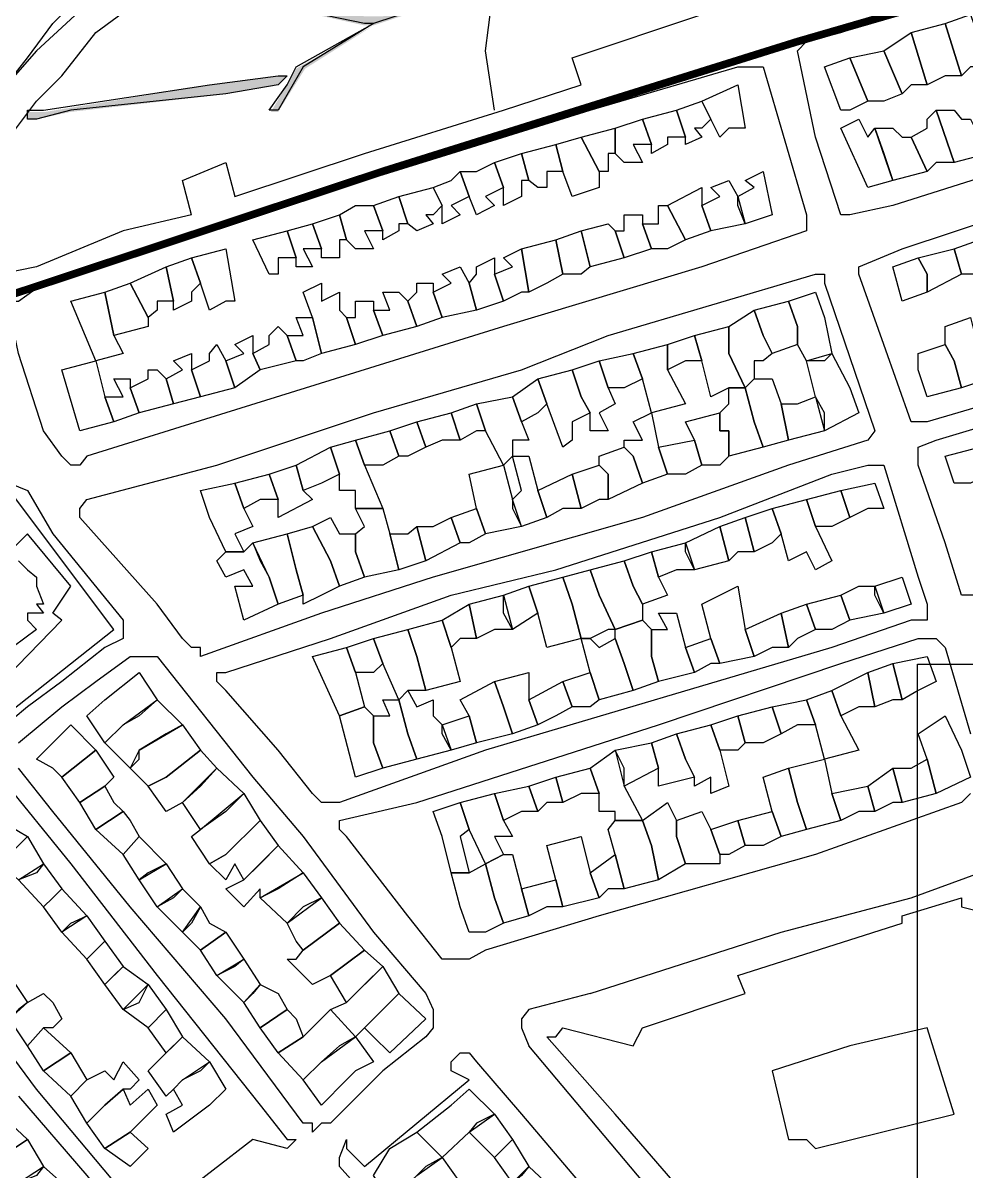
# Model space of a CAD drawing. Header units: millimetres. Extents: x -3588 to 75209, y -3737 to 38254.
# Drawn here: x 4122.1 to 4269.7, y 21138.4 to 21318.2 of the extents above; entities that cross this region are included whole.
import ezdxf

# ---------------------------------------------------------------- set-up
doc = ezdxf.new("R2010")
doc.units = ezdxf.units.MM
doc.layers.add('H', color=250, linetype='Continuous')
doc.layers.add('P', color=253, linetype='Continuous')

msp = doc.modelspace()

# ---------------------------------------------------------------- hatches: boundary and pattern name
at = {"layer": 'H', "linetype": 'Continuous'}
for points in [[(4145.959, 21324.559), (4149.912, 21324.559), (4175.598, 21319.198), (4178.43, 21319.198), (4195.923, 21324.559), (4215.127, 21330.208), (4216.535, 21330.208), (4221.897, 21330.208), (4224.441, 21330.208), (4237.98, 21331.329), (4255.776, 21334.145), (4262.546, 21335.569), (4266.499, 21335.569), (4265.091, 21334.145), (4246.174, 21331.329), (4234.027, 21330.208), (4223.305, 21328.784), (4216.535, 21330.208), (4215.127, 21330.208), (4197.331, 21324.559), (4177.006, 21317.773), (4166.284, 21311.004), (4162.059, 21304.234), (4160.922, 21304.234), (4163.467, 21308.459), (4164.875, 21311.004), (4177.006, 21317.773), (4175.598, 21317.773), (4149.912, 21323.423), (4145.959, 21323.423), (4145.959, 21324.559), (4145.959, 21324.559)], [(4122.818, 21303.098), (4122.818, 21304.234), (4125.634, 21304.234), (4151.32, 21308.459), (4162.059, 21309.884), (4163.467, 21309.884), (4162.059, 21308.459), (4154.153, 21307.051), (4129.587, 21304.234), (4124.226, 21303.098), (4122.818, 21303.098), (4122.818, 21303.098)]]:
    msp.add_hatch(color=256, dxfattribs=at).paths.add_polyline_path(points)

# ---------------------------------------------------------------- linework, layer by layer
msp.add_lwpolyline([(4262.139, 21217.775), (5851.349, 21217.775), (5851.349, 20402.779), (4262.139, 20402.779)], close=True)
at = {"layer": 'P'}
for points in [[(4202.708, 21489.973), (4202.708, 21487.429), (4200.164, 21476.418), (4193.106, 21448.204), (4186.32, 21419.685), (4180.959, 21396.544), (4177.006, 21380.444), (4175.598, 21370.858), (4174.189, 21366.905), (4170.237, 21360.119), (4163.467, 21350.533), (4151.32, 21336.978), (4138.901, 21327.376), (4124.226, 21313.82), (4116.032, 21304.506), (4114.624, 21297.737), (4114.624, 21281.365), (4116.032, 21269.234), (4118.577, 21258.496), (4118.577, 21255.679)], [(4148.504, 21288.134), (4147.095, 21293.496), (4153.865, 21296.328), (4155.273, 21290.967), (4175.598, 21297.737), (4197.331, 21304.506), (4209.478, 21308.459), (4208.069, 21312.7), (4228.394, 21319.47), (4235.164, 21322.014), (4239.405, 21323.423), (4261.138, 21330.208), (4263.682, 21326.255), (4263.682, 21324.831), (4273.268, 21328.784), (4288.232, 21333.025), (4297.546, 21335.569), (4316.463, 21342.339), (4326.065, 21345.156)], [(4251.535, 21288.134), (4250.127, 21288.134), (4246.174, 21300.281), (4243.358, 21313.82), (4244.766, 21315.245), (4250.127, 21316.653), (4270.452, 21323.423), (4297.546, 21331.617), (4319.279, 21338.386), (4328.881, 21340.931), (4330.018, 21340.931), (4331.426, 21339.794), (4341.028, 21316.653), (4341.028, 21315.245), (4339.604, 21315.245), (4339.604, 21313.82), (4319.279, 21308.459), (4284.007, 21297.737), (4258.305, 21289.559), (4251.535, 21288.134)], [(4082.168, 21296.328), (4086.121, 21297.737), (4090.346, 21299.145), (4094.299, 21299.145), (4099.66, 21299.145), (4103.901, 21300.281), (4109.262, 21300.281), (4111.807, 21301.69), (4114.624, 21304.506), (4116.032, 21305.931), (4117.456, 21305.931), (4122.818, 21312.7), (4126.77, 21318.061), (4132.132, 21323.423), (4138.901, 21327.376), (4140.31, 21328.784)], [(4148.504, 21288.134), (4137.781, 21285.606), (4124.226, 21279.957), (4118.577, 21278.82), (4118.577, 21282.773), (4118.577, 21286.726), (4118.577, 21292.375), (4119.985, 21297.737), (4119.985, 21300.281), (4124.226, 21305.931), (4128.179, 21309.884), (4133.54, 21316.653), (4144.551, 21324.831)], [(4197.331, 21324.831), (4177.006, 21318.061), (4165.996, 21311.292), (4162.059, 21304.506), (4160.634, 21304.506), (4163.467, 21308.459), (4164.875, 21311.292), (4177.006, 21318.061), (4175.598, 21318.061), (4149.912, 21323.423)], [(4195.923, 21304.506), (4194.514, 21313.82), (4195.923, 21324.831)], [(4270.452, 21311.292), (4269.043, 21309.884), (4266.499, 21318.061), (4270.452, 21319.47), (4273.268, 21311.292), (4270.452, 21311.292)], [(4266.499, 21309.884), (4263.682, 21308.459), (4261.138, 21316.653), (4266.499, 21318.061), (4269.043, 21309.884), (4266.499, 21309.884)], [(4261.138, 21308.459), (4259.729, 21307.051), (4256.897, 21313.82), (4261.138, 21316.653), (4263.682, 21308.459), (4261.138, 21308.459)], [(4251.535, 21304.506), (4250.127, 21304.506), (4247.583, 21311.292), (4251.535, 21312.7), (4254.352, 21305.931), (4251.535, 21304.506)], [(4256.897, 21305.931), (4254.352, 21305.931), (4251.535, 21312.7), (4256.897, 21313.82), (4259.729, 21307.051), (4256.897, 21305.931)], [(4129.587, 21248.909), (4128.179, 21250.318), (4125.346, 21254.271), (4121.409, 21266.401), (4119.985, 21273.171), (4119.985, 21274.595), (4121.409, 21274.595), (4125.346, 21277.412), (4143.142, 21282.773), (4167.42, 21290.967), (4189.153, 21297.737), (4210.886, 21304.506), (4234.027, 21311.292), (4235.164, 21311.292), (4236.572, 21311.292), (4237.98, 21311.292), (4244.766, 21288.134), (4244.766, 21285.606), (4228.394, 21279.957), (4197.331, 21270.642), (4153.865, 21257.087), (4132.132, 21250.318), (4130.995, 21248.909), (4129.587, 21248.909)], [(4122.818, 21303.098), (4122.818, 21304.506), (4125.346, 21304.506), (4151.32, 21308.459), (4162.059, 21309.884), (4163.467, 21309.884), (4162.059, 21308.459), (4153.865, 21307.051), (4129.587, 21304.506), (4124.226, 21303.098), (4122.818, 21303.098), (4122.818, 21303.098)], [(4232.619, 21301.69), (4231.211, 21300.281), (4229.802, 21303.098), (4228.394, 21305.931), (4234.027, 21308.459), (4235.164, 21301.69), (4232.619, 21301.69)], [(4228.394, 21301.69), (4227.258, 21301.69), (4228.394, 21300.281), (4225.849, 21299.145), (4225.849, 21300.281), (4224.441, 21304.506), (4228.394, 21305.931), (4229.802, 21303.098), (4228.394, 21301.69)], [(4224.441, 21300.281), (4223.033, 21300.281), (4223.033, 21299.145), (4220.488, 21297.737), (4220.488, 21299.145), (4219.08, 21303.098), (4224.441, 21304.506), (4225.849, 21300.281), (4224.441, 21300.281)], [(4265.091, 21296.328), (4263.682, 21294.92), (4261.138, 21300.281), (4263.682, 21301.69), (4263.682, 21303.098), (4265.091, 21304.506), (4267.907, 21296.328), (4265.091, 21296.328)], [(4271.86, 21300.281), (4273.268, 21297.737), (4267.907, 21296.328), (4265.091, 21304.506), (4267.907, 21304.506), (4269.043, 21303.098), (4270.452, 21303.098), (4271.86, 21300.281)], [(4214.839, 21297.737), (4213.703, 21297.737), (4213.703, 21294.92), (4212.294, 21294.92), (4209.478, 21300.281), (4214.839, 21301.69), (4214.839, 21297.737)], [(4219.08, 21299.145), (4217.656, 21299.145), (4219.08, 21296.328), (4216.247, 21296.328), (4214.839, 21297.737), (4214.839, 21301.69), (4219.08, 21303.098), (4220.488, 21299.145), (4219.08, 21299.145)], [(4256.897, 21297.737), (4258.305, 21293.496), (4254.352, 21292.375), (4250.127, 21301.69), (4252.944, 21303.098), (4254.352, 21300.281), (4255.488, 21301.69), (4256.897, 21297.737)], [(4256.897, 21301.69), (4258.305, 21301.69), (4259.729, 21300.281), (4261.138, 21300.281), (4263.682, 21294.92), (4258.305, 21293.496), (4255.488, 21301.69), (4256.897, 21301.69)], [(4212.294, 21294.92), (4212.294, 21292.375), (4208.069, 21290.967), (4206.645, 21294.92), (4205.525, 21299.145), (4209.478, 21300.281), (4212.294, 21294.92)], [(4205.525, 21294.92), (4204.116, 21294.92), (4204.116, 21292.375), (4202.708, 21292.375), (4201.284, 21293.496), (4200.164, 21297.737), (4205.525, 21299.145), (4206.645, 21294.92), (4205.525, 21294.92)], [(4193.106, 21294.92), (4195.923, 21296.328), (4197.331, 21292.375), (4194.514, 21290.967), (4195.923, 21289.559), (4193.106, 21288.134), (4191.97, 21290.967), (4190.561, 21294.92), (4193.106, 21294.92)], [(4200.164, 21293.496), (4200.164, 21292.375), (4200.164, 21290.967), (4197.331, 21289.559), (4197.331, 21292.375), (4195.923, 21296.328), (4200.164, 21297.737), (4201.284, 21293.496), (4200.164, 21293.496)], [(4189.153, 21293.496), (4190.561, 21294.92), (4191.97, 21290.967), (4189.153, 21289.559), (4190.561, 21288.134), (4187.745, 21286.726), (4187.745, 21289.559), (4186.32, 21292.375), (4189.153, 21293.496)], [(4234.027, 21289.559), (4234.027, 21290.967), (4236.572, 21292.375), (4235.164, 21293.496), (4237.98, 21294.92), (4239.405, 21288.134), (4235.164, 21286.726), (4234.027, 21289.559)], [(4234.027, 21290.967), (4235.164, 21286.726), (4229.802, 21285.606), (4228.394, 21289.559), (4231.211, 21290.967), (4229.802, 21292.375), (4232.619, 21293.496), (4234.027, 21290.967)], [(4182.383, 21286.726), (4180.959, 21286.726), (4180.959, 21285.606), (4178.43, 21284.182), (4178.43, 21285.606), (4177.006, 21289.559), (4180.959, 21290.967), (4182.383, 21286.726)], [(4186.32, 21288.134), (4185.2, 21288.134), (4186.32, 21286.726), (4183.792, 21285.606), (4182.383, 21286.726), (4180.959, 21290.967), (4186.32, 21292.375), (4187.745, 21289.559), (4186.32, 21288.134)], [(4228.394, 21289.559), (4229.802, 21285.606), (4225.849, 21284.182), (4223.033, 21289.559), (4228.394, 21292.375), (4228.394, 21289.559)], [(4174.189, 21289.559), (4177.006, 21289.559), (4178.43, 21285.606), (4175.598, 21285.606), (4177.006, 21282.773), (4174.189, 21282.773), (4172.781, 21284.182), (4171.645, 21288.134), (4174.189, 21289.559)], [(4223.033, 21282.773), (4220.488, 21282.773), (4219.08, 21286.726), (4221.608, 21286.726), (4221.608, 21289.559), (4223.033, 21289.559), (4225.849, 21284.182), (4223.033, 21282.773)], [(4171.645, 21284.182), (4171.645, 21281.365), (4168.828, 21281.365), (4168.828, 21282.773), (4167.42, 21286.726), (4171.645, 21288.134), (4172.781, 21284.182), (4171.645, 21284.182)], [(4219.08, 21286.726), (4220.488, 21282.773), (4216.247, 21281.365), (4214.839, 21285.606), (4216.247, 21285.606), (4216.247, 21288.134), (4219.08, 21288.134), (4219.08, 21286.726)], [(4261.138, 21255.679), (4256.897, 21267.81), (4252.944, 21278.82), (4252.944, 21279.957), (4259.729, 21282.773), (4275.813, 21288.134)], [(4163.467, 21281.365), (4162.059, 21281.365), (4162.059, 21278.82), (4160.634, 21278.82), (4158.106, 21284.182), (4163.467, 21285.606), (4164.875, 21281.365), (4163.467, 21281.365)], [(4167.42, 21282.773), (4165.996, 21282.773), (4167.42, 21279.957), (4164.875, 21279.957), (4164.875, 21281.365), (4163.467, 21285.606), (4167.42, 21286.726), (4168.828, 21282.773), (4167.42, 21282.773)], [(4209.478, 21278.82), (4206.645, 21278.82), (4205.525, 21284.182), (4209.478, 21285.606), (4210.886, 21279.957), (4209.478, 21278.82)], [(4214.839, 21285.606), (4216.247, 21281.365), (4210.886, 21279.957), (4209.478, 21285.606), (4213.703, 21286.726), (4214.839, 21285.606)], [(4204.116, 21277.412), (4201.284, 21276.004), (4200.164, 21282.773), (4205.525, 21284.182), (4206.645, 21278.82), (4204.116, 21277.412)], [(4271.86, 21278.82), (4269.043, 21278.82), (4267.907, 21282.773), (4271.86, 21284.182), (4273.268, 21279.957), (4271.86, 21278.82)], [(4153.865, 21274.595), (4151.32, 21273.171), (4149.912, 21277.412), (4148.504, 21281.365), (4153.865, 21282.773), (4155.273, 21274.595), (4153.865, 21274.595)], [(4200.164, 21276.004), (4197.331, 21274.595), (4195.923, 21278.82), (4198.755, 21279.957), (4197.331, 21281.365), (4200.164, 21282.773), (4201.284, 21276.004), (4200.164, 21276.004)], [(4263.682, 21278.82), (4262.258, 21281.365), (4267.907, 21282.773), (4269.043, 21278.82), (4263.682, 21276.004), (4263.682, 21278.82)], [(4144.551, 21274.595), (4143.142, 21274.595), (4143.142, 21273.171), (4141.734, 21272.051), (4138.901, 21277.412), (4144.551, 21279.957), (4145.671, 21274.595), (4144.551, 21274.595)], [(4148.504, 21276.004), (4148.504, 21274.595), (4145.671, 21273.171), (4145.671, 21274.595), (4144.551, 21279.957), (4148.504, 21281.365), (4149.912, 21277.412), (4148.504, 21276.004)], [(4191.97, 21277.412), (4193.106, 21273.171), (4187.745, 21272.051), (4186.32, 21276.004), (4189.153, 21277.412), (4187.745, 21278.82), (4190.561, 21279.957), (4191.97, 21277.412)], [(4195.923, 21278.82), (4197.331, 21274.595), (4193.106, 21273.171), (4191.97, 21277.412), (4193.106, 21278.82), (4193.106, 21279.957), (4195.923, 21281.365), (4195.923, 21278.82)], [(4263.682, 21278.82), (4263.682, 21276.004), (4259.729, 21274.595), (4258.305, 21279.957), (4262.258, 21281.365), (4263.682, 21278.82)], [(4149.912, 21220.391), (4148.504, 21220.391), (4147.095, 21221.799), (4143.142, 21227.16), (4130.995, 21240.715), (4130.995, 21242.124), (4132.132, 21243.532), (4152.456, 21248.909), (4177.006, 21257.087), (4200.164, 21263.857), (4213.703, 21269.234), (4246.174, 21278.82), (4247.583, 21278.82), (4247.583, 21277.412), (4255.488, 21254.271), (4254.352, 21252.846), (4241.933, 21248.909), (4219.08, 21240.715), (4186.32, 21231.401), (4168.828, 21225.752), (4149.912, 21218.982), (4149.912, 21220.391)], [(4270.452, 21228.585), (4269.043, 21228.585), (4266.499, 21236.763), (4262.258, 21248.909), (4262.258, 21250.318), (4262.258, 21251.726), (4265.091, 21252.846), (4284.007, 21258.496), (4301.787, 21263.857), (4316.463, 21267.81), (4350.342, 21278.82), (4351.751, 21278.82), (4358.52, 21257.087), (4358.52, 21255.679), (4350.342, 21252.846), (4332.834, 21247.485), (4319.279, 21243.532), (4302.907, 21238.171), (4282.583, 21231.401), (4271.86, 21228.585), (4270.452, 21228.585)], [(4141.734, 21272.051), (4141.734, 21270.642), (4136.357, 21269.234), (4134.948, 21276.004), (4138.901, 21277.412), (4141.734, 21272.051)], [(4171.645, 21273.171), (4172.781, 21272.051), (4174.189, 21267.81), (4168.828, 21266.401), (4167.42, 21272.051), (4165.996, 21276.004), (4168.828, 21277.412), (4168.828, 21274.595), (4171.645, 21276.004), (4171.645, 21273.171)], [(4186.32, 21276.004), (4187.745, 21272.051), (4183.792, 21270.642), (4182.383, 21274.595), (4183.792, 21276.004), (4183.792, 21277.412), (4186.32, 21277.412), (4186.32, 21276.004)], [(4136.357, 21269.234), (4137.781, 21266.401), (4133.54, 21265.281), (4129.587, 21274.595), (4134.948, 21276.004), (4136.357, 21269.234)], [(4177.006, 21273.171), (4178.43, 21269.234), (4174.189, 21267.81), (4172.781, 21272.051), (4174.189, 21272.051), (4174.189, 21274.595), (4177.006, 21274.595), (4177.006, 21273.171)], [(4182.383, 21274.595), (4183.792, 21270.642), (4178.43, 21269.234), (4177.006, 21273.171), (4179.551, 21273.171), (4178.43, 21276.004), (4180.959, 21276.004), (4182.383, 21274.595)], [(4243.358, 21270.642), (4243.358, 21267.81), (4239.405, 21266.401), (4237.98, 21269.234), (4236.572, 21273.171), (4241.933, 21274.595), (4243.358, 21270.642)], [(4247.583, 21265.281), (4244.766, 21265.281), (4243.358, 21267.81), (4243.358, 21270.642), (4241.933, 21274.595), (4246.174, 21276.004), (4247.583, 21272.051), (4248.719, 21266.401), (4247.583, 21265.281)], [(4237.98, 21265.281), (4236.572, 21265.281), (4236.572, 21262.449), (4235.164, 21261.04), (4232.619, 21266.401), (4232.619, 21270.642), (4236.572, 21273.171), (4237.98, 21269.234), (4239.405, 21266.401), (4237.98, 21265.281)], [(4165.996, 21265.281), (4164.875, 21265.281), (4163.467, 21269.234), (4165.996, 21269.234), (4164.875, 21272.051), (4167.42, 21272.051), (4168.828, 21266.401), (4165.996, 21265.281)], [(4271.86, 21266.401), (4273.268, 21262.449), (4269.043, 21261.04), (4267.907, 21265.281), (4266.499, 21267.81), (4266.499, 21270.642), (4270.452, 21272.051), (4271.86, 21266.401)], [(4158.106, 21266.401), (4159.226, 21263.857), (4155.273, 21261.04), (4153.865, 21265.281), (4156.681, 21266.401), (4155.273, 21267.81), (4158.106, 21269.234), (4158.106, 21266.401)], [(4163.467, 21269.234), (4164.875, 21265.281), (4159.226, 21263.857), (4158.106, 21266.401), (4160.634, 21267.81), (4160.634, 21269.234), (4162.059, 21270.642), (4163.467, 21269.234)], [(4225.849, 21265.281), (4223.033, 21263.857), (4223.033, 21267.81), (4227.258, 21269.234), (4228.394, 21265.281), (4225.849, 21265.281)], [(4232.619, 21266.401), (4235.164, 21261.04), (4232.619, 21261.04), (4229.802, 21259.632), (4228.394, 21265.281), (4227.258, 21269.234), (4232.619, 21270.642), (4232.619, 21266.401)], [(4153.865, 21265.281), (4155.273, 21261.04), (4149.912, 21259.632), (4148.504, 21263.857), (4151.32, 21265.281), (4151.32, 21266.401), (4152.456, 21267.81), (4153.865, 21265.281)], [(4223.033, 21263.857), (4225.849, 21258.496), (4220.488, 21257.087), (4219.08, 21262.449), (4217.656, 21266.401), (4223.033, 21267.81), (4223.033, 21263.857)], [(4267.907, 21265.281), (4269.043, 21261.04), (4263.682, 21259.632), (4262.258, 21263.857), (4262.258, 21266.401), (4266.499, 21267.81), (4267.907, 21265.281)], [(4148.504, 21263.857), (4149.912, 21259.632), (4145.671, 21258.496), (4144.551, 21262.449), (4147.095, 21263.857), (4145.671, 21265.281), (4148.504, 21266.401), (4148.504, 21263.857)], [(4216.247, 21261.04), (4213.703, 21261.04), (4212.294, 21265.281), (4217.656, 21266.401), (4219.08, 21262.449), (4216.247, 21261.04)], [(4247.583, 21257.087), (4246.174, 21259.632), (4244.766, 21265.281), (4248.719, 21266.401), (4251.535, 21261.04), (4252.944, 21257.087), (4247.583, 21254.271), (4247.583, 21257.087)], [(4134.948, 21259.632), (4136.357, 21255.679), (4130.995, 21254.271), (4128.179, 21263.857), (4133.54, 21265.281), (4134.948, 21259.632)], [(4144.551, 21262.449), (4145.671, 21258.496), (4140.31, 21257.087), (4138.901, 21261.04), (4141.734, 21262.449), (4141.734, 21263.857), (4143.142, 21263.857), (4144.551, 21262.449)], [(4204.116, 21258.496), (4202.708, 21262.449), (4208.069, 21263.857), (4209.478, 21259.632), (4210.886, 21257.087), (4208.069, 21255.679), (4208.069, 21252.846), (4206.645, 21251.726), (4204.116, 21258.496)], [(4213.703, 21261.04), (4214.839, 21258.496), (4212.294, 21257.087), (4213.703, 21254.271), (4210.886, 21254.271), (4210.886, 21257.087), (4209.478, 21259.632), (4208.069, 21263.857), (4212.294, 21265.281), (4213.703, 21261.04)], [(4138.901, 21261.04), (4140.31, 21257.087), (4136.357, 21255.679), (4134.948, 21259.632), (4137.781, 21259.632), (4136.357, 21262.449), (4138.901, 21262.449), (4138.901, 21261.04)], [(4202.708, 21257.087), (4200.164, 21255.679), (4198.755, 21259.632), (4202.708, 21262.449), (4204.116, 21258.496), (4202.708, 21257.087)], [(4240.813, 21258.496), (4241.933, 21252.846), (4237.98, 21251.726), (4236.572, 21255.679), (4235.164, 21261.04), (4236.572, 21262.449), (4239.405, 21262.449), (4240.813, 21258.496)], [(4236.572, 21255.679), (4237.98, 21251.726), (4232.619, 21250.318), (4232.619, 21254.271), (4231.211, 21254.271), (4231.211, 21257.087), (4232.619, 21258.496), (4232.619, 21261.04), (4235.164, 21261.04), (4236.572, 21255.679)], [(4193.106, 21254.271), (4190.561, 21252.846), (4189.153, 21257.087), (4193.106, 21258.496), (4194.514, 21254.271), (4193.106, 21254.271)], [(4200.164, 21255.679), (4201.284, 21252.846), (4198.755, 21252.846), (4198.755, 21250.318), (4197.331, 21248.909), (4194.514, 21254.271), (4193.106, 21258.496), (4198.755, 21259.632), (4200.164, 21255.679)], [(4243.358, 21258.496), (4246.174, 21259.632), (4247.583, 21254.271), (4241.933, 21252.846), (4240.813, 21258.496), (4243.358, 21258.496)], [(4273.268, 21258.496), (4263.682, 21255.679), (4262.258, 21255.679), (4261.138, 21255.679)], [(4187.745, 21252.846), (4185.2, 21251.726), (4183.792, 21255.679), (4189.153, 21257.087), (4190.561, 21252.846), (4187.745, 21252.846)], [(4221.608, 21251.726), (4223.033, 21247.485), (4219.08, 21246.077), (4217.656, 21250.318), (4216.247, 21251.726), (4216.247, 21252.846), (4219.08, 21252.846), (4217.656, 21255.679), (4220.488, 21257.087), (4221.608, 21251.726)], [(4231.211, 21248.909), (4228.394, 21248.909), (4227.258, 21252.846), (4225.849, 21255.679), (4231.211, 21257.087), (4231.211, 21254.271), (4232.619, 21254.271), (4232.619, 21250.318), (4231.211, 21248.909)], [(4182.383, 21250.318), (4180.959, 21250.318), (4179.551, 21254.271), (4183.792, 21255.679), (4185.2, 21251.726), (4182.383, 21250.318)], [(4178.43, 21248.909), (4175.598, 21248.909), (4174.189, 21252.846), (4179.551, 21254.271), (4180.959, 21250.318), (4178.43, 21248.909)], [(4168.828, 21246.077), (4165.996, 21244.956), (4164.875, 21248.909), (4170.237, 21251.726), (4171.645, 21247.485), (4168.828, 21246.077)], [(4175.598, 21248.909), (4178.43, 21242.124), (4174.189, 21242.124), (4174.189, 21244.956), (4171.645, 21244.956), (4171.645, 21247.485), (4170.237, 21251.726), (4174.189, 21252.846), (4175.598, 21248.909)], [(4217.656, 21250.318), (4219.08, 21246.077), (4213.703, 21243.532), (4213.703, 21247.485), (4212.294, 21248.909), (4212.294, 21250.318), (4216.247, 21251.726), (4217.656, 21250.318)], [(4225.849, 21247.485), (4223.033, 21247.485), (4221.608, 21251.726), (4227.258, 21252.846), (4228.394, 21248.909), (4225.849, 21247.485)], [(4270.452, 21246.077), (4267.907, 21246.077), (4266.499, 21250.318), (4271.86, 21251.726), (4273.268, 21247.485), (4270.452, 21246.077)], [(4202.708, 21244.956), (4204.116, 21240.715), (4200.164, 21239.307), (4198.755, 21243.532), (4200.164, 21244.956), (4198.755, 21250.318), (4201.284, 21250.318), (4202.708, 21244.956)], [(4170.237, 21196.113), (4168.828, 21196.113), (4167.42, 21197.521), (4162.059, 21204.307), (4153.865, 21213.621), (4152.456, 21215.03), (4152.456, 21216.438), (4153.865, 21216.438), (4170.237, 21221.799), (4189.153, 21228.585), (4205.525, 21232.522), (4231.211, 21240.715), (4248.719, 21247.485), (4254.352, 21248.909), (4255.488, 21248.909), (4256.897, 21248.909), (4262.258, 21231.401), (4263.682, 21227.16), (4263.682, 21225.752), (4263.682, 21224.632), (4261.138, 21224.632), (4248.719, 21220.391), (4194.514, 21204.307), (4171.645, 21196.113), (4170.237, 21196.113)], [(4159.226, 21243.532), (4156.681, 21242.124), (4155.273, 21246.077), (4160.634, 21247.485), (4162.059, 21243.532), (4159.226, 21243.532)], [(4165.996, 21244.956), (4167.42, 21243.532), (4162.059, 21240.715), (4162.059, 21243.532), (4160.634, 21247.485), (4164.875, 21248.909), (4165.996, 21244.956)], [(4198.755, 21242.124), (4200.164, 21239.307), (4194.514, 21238.171), (4193.106, 21242.124), (4191.97, 21247.485), (4197.331, 21248.909), (4198.755, 21243.532), (4198.755, 21242.124)], [(4206.645, 21242.124), (4204.116, 21240.715), (4202.708, 21244.956), (4208.069, 21247.485), (4209.478, 21242.124), (4206.645, 21242.124)], [(4212.294, 21243.532), (4209.478, 21242.124), (4208.069, 21247.485), (4212.294, 21248.909), (4213.703, 21247.485), (4213.703, 21243.532), (4212.294, 21243.532)], [(4119.985, 21246.077), (4122.818, 21244.956), (4126.77, 21238.171), (4137.781, 21224.632), (4137.781, 21223.207), (4137.781, 21221.799), (4134.948, 21220.391), (4128.179, 21215.03), (4122.818, 21211.077), (4116.032, 21205.427)], [(4156.681, 21242.124), (4158.106, 21239.307), (4155.273, 21238.171), (4156.681, 21235.354), (4153.865, 21235.354), (4151.32, 21240.715), (4149.912, 21244.956), (4155.273, 21246.077), (4156.681, 21242.124)], [(4254.352, 21242.124), (4251.535, 21240.715), (4250.127, 21244.956), (4255.488, 21246.077), (4256.897, 21242.124), (4254.352, 21242.124)], [(4117.456, 21208.26), (4136.357, 21223.207), (4119.985, 21244.956), (4111.807, 21233.946), (4094.299, 21206.836), (4083.576, 21191.872), (4080.76, 21186.511), (4079.335, 21182.558), (4079.335, 21178.333), (4088.938, 21185.103), (4094.299, 21189.344), (4113.215, 21205.427)], [(4248.719, 21239.307), (4246.174, 21239.307), (4244.766, 21243.532), (4250.127, 21244.956), (4251.535, 21240.715), (4248.719, 21239.307)], [(4174.189, 21235.354), (4174.189, 21238.171), (4175.598, 21239.307), (4174.189, 21242.124), (4178.43, 21242.124), (4179.551, 21238.171), (4180.959, 21232.522), (4175.598, 21231.401), (4174.189, 21235.354)], [(4191.97, 21236.763), (4190.561, 21236.763), (4189.153, 21240.715), (4193.106, 21242.124), (4194.514, 21238.171), (4191.97, 21236.763)], [(4239.405, 21236.763), (4236.572, 21235.354), (4235.164, 21240.715), (4239.405, 21242.124), (4240.813, 21238.171), (4239.405, 21236.763)], [(4246.174, 21239.307), (4248.719, 21233.946), (4246.174, 21232.522), (4244.766, 21235.354), (4241.933, 21233.946), (4240.813, 21238.171), (4239.405, 21242.124), (4244.766, 21243.532), (4246.174, 21239.307)], [(4174.189, 21236.763), (4174.189, 21235.354), (4175.598, 21231.401), (4171.645, 21229.993), (4170.237, 21233.946), (4167.42, 21239.307), (4170.237, 21240.715), (4171.645, 21238.171), (4174.189, 21238.171), (4174.189, 21236.763)], [(4186.32, 21239.307), (4189.153, 21240.715), (4190.561, 21236.763), (4185.2, 21233.946), (4183.792, 21239.307), (4186.32, 21239.307)], [(4234.027, 21235.354), (4232.619, 21233.946), (4231.211, 21239.307), (4235.164, 21240.715), (4236.572, 21235.354), (4234.027, 21235.354)], [(4168.828, 21228.585), (4165.996, 21227.16), (4165.996, 21228.585), (4164.875, 21232.522), (4163.467, 21238.171), (4167.42, 21239.307), (4170.237, 21233.946), (4171.645, 21229.993), (4168.828, 21228.585)], [(4182.383, 21238.171), (4183.792, 21239.307), (4185.2, 21233.946), (4180.959, 21232.522), (4179.551, 21238.171), (4182.383, 21238.171)], [(4225.849, 21235.354), (4225.849, 21236.763), (4231.211, 21239.307), (4232.619, 21233.946), (4227.258, 21232.522), (4225.849, 21235.354)], [(4117.456, 21208.26), (4116.032, 21209.668), (4116.032, 21212.197), (4128.179, 21224.632), (4126.77, 21225.752), (4129.587, 21229.993), (4122.818, 21238.171), (4101.085, 21216.438), (4110.671, 21208.26)], [(4159.226, 21233.946), (4160.634, 21231.401), (4162.059, 21227.16), (4156.681, 21224.632), (4155.273, 21229.993), (4158.106, 21229.993), (4156.681, 21232.522), (4153.865, 21231.401), (4152.456, 21233.946), (4153.865, 21235.354), (4156.681, 21235.354), (4158.106, 21236.763), (4159.226, 21233.946)], [(4164.875, 21232.522), (4165.996, 21228.585), (4162.059, 21227.16), (4160.634, 21231.401), (4158.106, 21236.763), (4163.467, 21238.171), (4164.875, 21232.522)], [(4224.441, 21232.522), (4221.608, 21231.401), (4220.488, 21235.354), (4225.849, 21236.763), (4227.258, 21232.522), (4224.441, 21232.522)], [(4217.656, 21229.993), (4216.247, 21233.946), (4220.488, 21235.354), (4221.608, 21231.401), (4223.033, 21228.585), (4219.08, 21227.16), (4217.656, 21229.993)], [(4121.409, 21233.946), (4122.818, 21232.522), (4124.226, 21231.401), (4124.226, 21229.993), (4125.346, 21227.16), (4124.226, 21227.16), (4125.346, 21225.752), (4124.226, 21225.752), (4122.818, 21225.752), (4122.818, 21224.632), (4124.226, 21223.207), (4113.215, 21215.03)], [(4217.656, 21229.993), (4219.08, 21227.16), (4219.08, 21224.632), (4214.839, 21223.207), (4212.294, 21228.585), (4210.886, 21232.522), (4216.247, 21233.946), (4217.656, 21229.993)], [(4202.708, 21225.752), (4201.284, 21229.993), (4206.645, 21231.401), (4208.069, 21227.16), (4209.478, 21221.799), (4204.116, 21220.391), (4202.708, 21225.752)], [(4213.703, 21223.207), (4210.886, 21221.799), (4209.478, 21221.799), (4208.069, 21227.16), (4206.645, 21231.401), (4210.886, 21232.522), (4212.294, 21228.585), (4214.839, 21223.207), (4213.703, 21223.207)], [(4255.488, 21228.585), (4255.488, 21229.993), (4259.729, 21231.401), (4261.138, 21227.16), (4256.897, 21225.752), (4255.488, 21228.585)], [(4197.331, 21225.752), (4197.331, 21228.585), (4201.284, 21229.993), (4202.708, 21225.752), (4198.755, 21223.207), (4197.331, 21225.752)], [(4229.802, 21221.799), (4228.394, 21227.16), (4234.027, 21229.993), (4235.164, 21223.207), (4236.572, 21218.982), (4231.211, 21217.846), (4229.802, 21221.799)], [(4252.944, 21229.993), (4255.488, 21229.993), (4256.897, 21225.752), (4251.535, 21224.632), (4250.127, 21228.585), (4252.944, 21229.993)], [(4195.923, 21223.207), (4193.106, 21221.799), (4191.97, 21227.16), (4197.331, 21228.585), (4198.755, 21223.207), (4195.923, 21223.207)], [(4248.719, 21223.207), (4246.174, 21223.207), (4244.766, 21227.16), (4250.127, 21228.585), (4251.535, 21224.632), (4248.719, 21223.207)], [(4190.561, 21221.799), (4189.153, 21220.391), (4187.745, 21224.632), (4191.97, 21227.16), (4193.106, 21221.799), (4190.561, 21221.799)], [(4243.358, 21221.799), (4241.933, 21220.391), (4240.813, 21225.752), (4244.766, 21227.16), (4246.174, 21223.207), (4243.358, 21221.799)], [(4183.792, 21218.982), (4182.383, 21223.207), (4187.745, 21224.632), (4189.153, 21220.391), (4190.561, 21215.03), (4185.2, 21213.621), (4183.792, 21218.982)], [(4220.488, 21223.207), (4220.488, 21218.982), (4221.608, 21215.03), (4217.656, 21213.621), (4216.247, 21217.846), (4214.839, 21221.799), (4214.839, 21223.207), (4219.08, 21224.632), (4220.488, 21223.207)], [(4225.849, 21220.391), (4227.258, 21216.438), (4221.608, 21215.03), (4220.488, 21218.982), (4220.488, 21223.207), (4223.033, 21223.207), (4221.608, 21225.752), (4224.441, 21225.752), (4225.849, 21220.391)], [(4239.405, 21220.391), (4236.572, 21218.982), (4235.164, 21223.207), (4240.813, 21225.752), (4241.933, 21220.391), (4239.405, 21220.391)], [(4183.792, 21218.982), (4185.2, 21213.621), (4182.383, 21213.621), (4180.959, 21212.197), (4178.43, 21217.846), (4177.006, 21221.799), (4182.383, 21223.207), (4183.792, 21218.982)], [(4189.153, 21171.547), (4187.745, 21171.547), (4182.383, 21178.333), (4172.781, 21190.752), (4171.645, 21191.872), (4171.645, 21193.296), (4183.792, 21196.113), (4221.608, 21208.26), (4250.127, 21217.846), (4262.258, 21221.799), (4265.091, 21221.799), (4266.499, 21220.391), (4270.452, 21206.836)], [(4177.006, 21216.438), (4174.189, 21216.438), (4172.781, 21220.391), (4177.006, 21221.799), (4178.43, 21217.846), (4177.006, 21216.438)], [(4210.886, 21216.438), (4209.478, 21221.799), (4210.886, 21221.799), (4212.294, 21220.391), (4214.839, 21221.799), (4216.247, 21217.846), (4217.656, 21213.621), (4212.294, 21212.197), (4210.886, 21216.438)], [(4229.802, 21217.846), (4227.258, 21216.438), (4225.849, 21220.391), (4229.802, 21221.799), (4231.211, 21217.846), (4229.802, 21217.846)], [(4121.409, 21205.427), (4128.179, 21211.077), (4133.54, 21215.03), (4138.901, 21218.982), (4140.31, 21218.982), (4141.734, 21218.982), (4143.142, 21218.982), (4158.106, 21200.066), (4165.996, 21190.752), (4177.006, 21175.788), (4185.2, 21166.186), (4186.32, 21163.658), (4186.32, 21162.233), (4186.32, 21160.825), (4185.2, 21159.417), (4178.43, 21154.055), (4170.237, 21145.861), (4168.828, 21145.861), (4167.42, 21144.453), (4167.42, 21145.861)], [(4174.189, 21216.438), (4175.598, 21211.077), (4171.645, 21209.668), (4167.42, 21218.982), (4172.781, 21220.391), (4174.189, 21216.438)], [(4262.258, 21213.621), (4259.729, 21212.197), (4258.305, 21217.846), (4263.682, 21218.982), (4265.091, 21215.03), (4262.258, 21213.621)], [(4258.305, 21212.197), (4255.488, 21211.077), (4254.352, 21216.438), (4258.305, 21217.846), (4259.729, 21212.197), (4258.305, 21212.197)], [(4140.31, 21209.668), (4137.781, 21208.26), (4134.948, 21205.427), (4132.132, 21209.668), (4134.948, 21212.197), (4140.31, 21216.438), (4143.142, 21212.197), (4140.31, 21209.668)], [(4201.284, 21212.197), (4202.708, 21208.26), (4198.755, 21206.836), (4197.331, 21211.077), (4195.923, 21215.03), (4201.284, 21216.438), (4201.284, 21212.197)], [(4210.886, 21211.077), (4208.069, 21211.077), (4206.645, 21215.03), (4210.886, 21216.438), (4212.294, 21212.197), (4210.886, 21211.077)], [(4252.944, 21211.077), (4250.127, 21209.668), (4248.719, 21213.621), (4254.352, 21216.438), (4255.488, 21211.077), (4252.944, 21211.077)], [(4186.32, 21209.668), (4187.745, 21208.26), (4189.153, 21204.307), (4183.792, 21202.883), (4182.383, 21206.836), (4180.959, 21212.197), (4182.383, 21213.621), (4183.792, 21211.077), (4186.32, 21212.197), (4186.32, 21209.668)], [(4197.331, 21211.077), (4198.755, 21206.836), (4193.106, 21205.427), (4191.97, 21209.668), (4190.561, 21212.197), (4195.923, 21215.03), (4197.331, 21211.077)], [(4205.525, 21209.668), (4202.708, 21208.26), (4201.284, 21212.197), (4206.645, 21215.03), (4208.069, 21211.077), (4205.525, 21209.668)], [(4250.127, 21209.668), (4252.944, 21204.307), (4247.583, 21202.883), (4246.174, 21208.26), (4244.766, 21212.197), (4248.719, 21213.621), (4250.127, 21209.668)], [(4144.551, 21206.836), (4140.31, 21204.307), (4138.901, 21201.474), (4134.948, 21205.427), (4137.781, 21208.26), (4143.142, 21212.197), (4147.095, 21208.26), (4144.551, 21206.836)], [(4182.383, 21206.836), (4183.792, 21202.883), (4178.43, 21201.474), (4177.006, 21205.427), (4177.006, 21209.668), (4179.551, 21209.668), (4178.43, 21212.197), (4180.959, 21212.197), (4182.383, 21206.836)], [(4243.358, 21208.26), (4240.813, 21206.836), (4239.405, 21211.077), (4244.766, 21212.197), (4246.174, 21208.26), (4243.358, 21208.26)], [(4177.006, 21209.668), (4177.006, 21205.427), (4178.43, 21201.474), (4174.189, 21200.066), (4171.645, 21209.668), (4175.598, 21211.077), (4177.006, 21209.668)], [(4237.98, 21205.427), (4235.164, 21205.427), (4234.027, 21209.668), (4239.405, 21211.077), (4240.813, 21206.836), (4237.98, 21205.427)], [(4126.77, 21201.474), (4124.226, 21202.883), (4129.587, 21208.26), (4133.54, 21204.307), (4128.179, 21200.066), (4126.77, 21201.474)], [(4140.31, 21202.883), (4140.31, 21204.307), (4147.095, 21208.26), (4149.912, 21204.307), (4144.551, 21200.066), (4141.734, 21198.658), (4138.901, 21201.474), (4140.31, 21202.883)], [(4187.745, 21206.836), (4187.745, 21208.26), (4191.97, 21209.668), (4193.106, 21205.427), (4189.153, 21204.307), (4187.745, 21206.836)], [(4231.211, 21204.307), (4232.619, 21198.658), (4229.802, 21197.521), (4229.802, 21200.066), (4227.258, 21198.658), (4227.258, 21200.066), (4225.849, 21202.883), (4224.441, 21206.836), (4229.802, 21208.26), (4231.211, 21204.307)], [(4234.027, 21204.307), (4231.211, 21204.307), (4229.802, 21208.26), (4234.027, 21209.668), (4235.164, 21205.427), (4234.027, 21204.307)], [(4263.682, 21202.883), (4262.258, 21206.836), (4266.499, 21209.668), (4269.043, 21204.307), (4270.452, 21200.066), (4265.091, 21197.521), (4263.682, 21202.883)], [(4225.849, 21202.883), (4227.258, 21200.066), (4221.608, 21198.658), (4221.608, 21201.474), (4220.488, 21205.427), (4224.441, 21206.836), (4225.849, 21202.883)], [(4216.247, 21201.474), (4214.839, 21204.307), (4220.488, 21205.427), (4221.608, 21201.474), (4216.247, 21198.658), (4216.247, 21201.474)], [(4134.948, 21198.658), (4130.995, 21196.113), (4128.179, 21200.066), (4133.54, 21204.307), (4136.357, 21200.066), (4134.948, 21198.658)], [(4149.912, 21198.658), (4147.095, 21196.113), (4144.551, 21194.705), (4141.734, 21198.658), (4144.551, 21200.066), (4149.912, 21204.307), (4152.456, 21201.474), (4149.912, 21198.658)], [(4212.294, 21197.521), (4210.886, 21201.474), (4214.839, 21204.307), (4216.247, 21198.658), (4219.08, 21193.296), (4214.839, 21193.296), (4214.839, 21194.705), (4212.294, 21194.705), (4212.294, 21197.521)], [(4248.719, 21197.521), (4250.127, 21193.296), (4244.766, 21191.872), (4243.358, 21196.113), (4241.933, 21201.474), (4247.583, 21202.883), (4248.719, 21197.521)], [(4261.138, 21201.474), (4263.682, 21202.883), (4265.091, 21197.521), (4259.729, 21196.113), (4258.305, 21201.474), (4261.138, 21201.474)], [(4167.42, 21145.861), (4165.996, 21145.861), (4153.865, 21162.233), (4138.901, 21179.741), (4126.77, 21194.705), (4121.409, 21201.474)], [(4153.865, 21194.705), (4149.912, 21191.872), (4147.095, 21196.113), (4152.456, 21201.474), (4156.681, 21197.521), (4153.865, 21194.705)], [(4209.478, 21197.521), (4206.645, 21196.113), (4205.525, 21200.066), (4210.886, 21201.474), (4212.294, 21197.521), (4209.478, 21197.521)], [(4243.358, 21196.113), (4244.766, 21191.872), (4240.813, 21190.752), (4239.405, 21194.705), (4237.98, 21200.066), (4241.933, 21201.474), (4243.358, 21196.113)], [(4258.305, 21196.113), (4255.488, 21194.705), (4254.352, 21198.658), (4258.305, 21201.474), (4259.729, 21196.113), (4258.305, 21196.113)], [(4141.734, 21130.898), (4138.901, 21133.731), (4124.226, 21151.223), (4116.032, 21162.233), (4107.854, 21171.547), (4098.252, 21183.982), (4098.252, 21185.103), (4098.252, 21186.511), (4116.032, 21200.066), (4117.456, 21200.066), (4118.577, 21200.066), (4129.587, 21186.511), (4143.142, 21169.019), (4159.226, 21148.694), (4163.467, 21143.333), (4164.875, 21143.333), (4163.467, 21141.909), (4158.106, 21143.333), (4145.671, 21133.731), (4145.671, 21129.778), (4147.095, 21128.369), (4145.671, 21126.961), (4144.551, 21126.961), (4141.734, 21130.898)], [(4204.116, 21196.113), (4202.708, 21194.705), (4201.284, 21198.658), (4205.525, 21200.066), (4206.645, 21196.113), (4204.116, 21196.113)], [(4136.357, 21196.113), (4137.781, 21194.705), (4133.54, 21191.872), (4130.995, 21196.113), (4134.948, 21198.658), (4136.357, 21196.113)], [(4149.912, 21191.872), (4156.681, 21197.521), (4159.226, 21193.296), (4153.865, 21187.935), (4151.32, 21186.511), (4148.504, 21190.752), (4149.912, 21191.872)], [(4270.452, 21197.521), (4269.043, 21196.113), (4246.174, 21187.935), (4212.294, 21178.333), (4194.514, 21172.972), (4191.97, 21171.547), (4190.561, 21171.547), (4189.153, 21171.547)], [(4197.331, 21193.296), (4198.755, 21190.752), (4195.923, 21190.752), (4197.331, 21187.935), (4194.514, 21186.511), (4191.97, 21191.872), (4190.561, 21196.113), (4195.923, 21197.521), (4197.331, 21193.296)], [(4200.164, 21194.705), (4197.331, 21193.296), (4195.923, 21197.521), (4201.284, 21198.658), (4202.708, 21194.705), (4200.164, 21194.705)], [(4252.944, 21194.705), (4250.127, 21193.296), (4248.719, 21197.521), (4254.352, 21198.658), (4255.488, 21194.705), (4252.944, 21194.705)], [(4191.97, 21191.872), (4190.561, 21190.752), (4191.97, 21185.103), (4189.153, 21185.103), (4187.745, 21190.752), (4186.32, 21194.705), (4190.561, 21196.113), (4191.97, 21191.872)], [(4224.441, 21191.872), (4224.441, 21190.752), (4225.849, 21186.511), (4221.608, 21183.982), (4220.488, 21189.344), (4219.08, 21193.296), (4223.033, 21196.113), (4224.441, 21193.296), (4224.441, 21191.872)], [(4138.901, 21193.296), (4140.31, 21190.752), (4137.781, 21187.935), (4133.54, 21191.872), (4137.781, 21194.705), (4138.901, 21193.296)], [(4229.802, 21186.511), (4228.394, 21186.511), (4225.849, 21186.511), (4224.441, 21190.752), (4224.441, 21193.296), (4228.394, 21194.705), (4229.802, 21191.872), (4231.211, 21187.935), (4231.211, 21186.511), (4229.802, 21186.511)], [(4237.98, 21189.344), (4235.164, 21189.344), (4234.027, 21193.296), (4239.405, 21194.705), (4240.813, 21190.752), (4237.98, 21189.344)], [(4117.456, 21191.872), (4118.577, 21193.296), (4122.818, 21190.752), (4118.577, 21186.511), (4116.032, 21190.752), (4117.456, 21191.872)], [(4159.226, 21186.511), (4156.681, 21183.982), (4155.273, 21186.511), (4153.865, 21183.982), (4151.32, 21186.511), (4153.865, 21187.935), (4159.226, 21193.296), (4162.059, 21189.344), (4159.226, 21186.511)], [(4220.488, 21189.344), (4221.608, 21183.982), (4216.247, 21182.558), (4214.839, 21187.935), (4213.703, 21191.872), (4214.839, 21193.296), (4219.08, 21193.296), (4220.488, 21189.344)], [(4232.619, 21187.935), (4231.211, 21187.935), (4229.802, 21191.872), (4234.027, 21193.296), (4235.164, 21189.344), (4232.619, 21187.935)], [(4124.226, 21185.103), (4121.409, 21183.982), (4118.577, 21186.511), (4122.818, 21190.752), (4125.346, 21186.511), (4124.226, 21185.103)], [(4141.734, 21185.103), (4140.31, 21183.982), (4137.781, 21187.935), (4140.31, 21190.752), (4144.551, 21186.511), (4141.734, 21185.103)], [(4210.886, 21185.103), (4212.294, 21181.15), (4206.645, 21179.741), (4205.525, 21183.982), (4204.116, 21189.344), (4209.478, 21190.752), (4210.886, 21185.103)], [(4162.059, 21182.558), (4159.226, 21181.15), (4159.226, 21182.558), (4156.681, 21179.741), (4153.865, 21182.558), (4156.681, 21183.982), (4162.059, 21189.344), (4165.996, 21185.103), (4162.059, 21182.558)], [(4126.77, 21181.15), (4125.346, 21179.741), (4121.409, 21183.982), (4125.346, 21186.511), (4128.179, 21182.558), (4126.77, 21181.15)], [(4145.671, 21181.15), (4143.142, 21179.741), (4140.31, 21183.982), (4144.551, 21186.511), (4147.095, 21182.558), (4145.671, 21181.15)], [(4194.514, 21175.788), (4191.97, 21175.788), (4190.561, 21179.741), (4189.153, 21185.103), (4191.97, 21185.103), (4194.514, 21186.511), (4195.923, 21181.15), (4197.331, 21177.197), (4194.514, 21175.788)], [(4200.164, 21182.558), (4201.284, 21178.333), (4197.331, 21177.197), (4195.923, 21181.15), (4194.514, 21186.511), (4197.331, 21187.935), (4198.755, 21187.935), (4200.164, 21182.558)], [(4213.703, 21182.558), (4212.294, 21181.15), (4210.886, 21185.103), (4214.839, 21187.935), (4216.247, 21182.558), (4213.703, 21182.558)], [(4165.996, 21179.741), (4163.467, 21177.197), (4159.226, 21181.15), (4165.996, 21185.103), (4168.828, 21181.15), (4165.996, 21179.741)], [(4261.138, 21181.15), (4271.86, 21185.103), (4273.268, 21185.103), (4275.813, 21183.982), (4277.221, 21181.15), (4282.583, 21160.825), (4289.368, 21140.5), (4285.415, 21139.092)], [(4204.116, 21179.741), (4201.284, 21178.333), (4200.164, 21182.558), (4205.525, 21183.982), (4206.645, 21179.741), (4204.116, 21179.741)], [(4126.77, 21181.15), (4128.179, 21182.558), (4132.132, 21178.333), (4128.179, 21175.788), (4125.346, 21179.741), (4126.77, 21181.15)], [(4148.504, 21177.197), (4147.095, 21175.788), (4143.142, 21179.741), (4147.095, 21182.558), (4149.912, 21179.741), (4148.504, 21177.197)], [(4164.875, 21174.38), (4163.467, 21177.197), (4168.828, 21181.15), (4171.645, 21177.197), (4165.996, 21172.972), (4164.875, 21174.38)], [(4205.525, 21159.417), (4206.645, 21160.825), (4217.656, 21158.008), (4219.08, 21160.825), (4235.164, 21166.186), (4234.027, 21169.019), (4259.729, 21177.197), (4259.729, 21178.333), (4269.043, 21181.15), (4269.043, 21179.741), (4274.677, 21178.333), (4277.221, 21172.972), (4278.63, 21174.38), (4280.054, 21164.778), (4284.007, 21148.694), (4285.415, 21148.694), (4289.368, 21137.684)], [(4210.886, 21166.186), (4240.813, 21175.788), (4261.138, 21181.15)], [(4151.32, 21177.197), (4153.865, 21175.788), (4149.912, 21172.972), (4147.095, 21175.788), (4149.912, 21179.741), (4151.32, 21177.197)], [(4129.587, 21177.197), (4132.132, 21178.333), (4134.948, 21174.38), (4132.132, 21171.547), (4128.179, 21175.788), (4129.587, 21177.197)], [(4155.273, 21170.427), (4152.456, 21169.019), (4149.912, 21172.972), (4153.865, 21175.788), (4156.681, 21171.547), (4155.273, 21170.427)], [(4164.875, 21171.547), (4165.996, 21172.972), (4171.645, 21177.197), (4175.598, 21172.972), (4170.237, 21169.019), (4167.42, 21167.611), (4163.467, 21171.547), (4164.875, 21171.547)], [(4133.54, 21172.972), (4134.948, 21174.38), (4137.781, 21170.427), (4134.948, 21167.611), (4132.132, 21171.547), (4133.54, 21172.972)], [(4175.598, 21167.611), (4172.781, 21164.778), (4170.237, 21169.019), (4175.598, 21172.972), (4178.43, 21170.427), (4175.598, 21167.611)], [(4136.357, 21169.019), (4137.781, 21170.427), (4141.734, 21167.611), (4137.781, 21163.658), (4134.948, 21167.611), (4136.357, 21169.019)], [(4158.106, 21166.186), (4156.681, 21164.778), (4152.456, 21169.019), (4156.681, 21171.547), (4159.226, 21167.611), (4158.106, 21166.186)], [(4178.43, 21163.658), (4175.598, 21160.825), (4174.189, 21159.417), (4170.237, 21163.658), (4172.781, 21164.778), (4178.43, 21170.427), (4180.959, 21166.186), (4178.43, 21163.658)], [(4121.409, 21163.658), (4119.985, 21162.233), (4116.032, 21166.186), (4119.985, 21169.019), (4122.818, 21164.778), (4121.409, 21163.658)], [(4140.31, 21164.778), (4141.734, 21167.611), (4144.551, 21163.658), (4141.734, 21160.825), (4137.781, 21163.658), (4140.31, 21164.778)], [(4162.059, 21166.186), (4163.467, 21163.658), (4159.226, 21160.825), (4156.681, 21164.778), (4159.226, 21167.611), (4162.059, 21166.186)], [(4126.77, 21160.825), (4125.346, 21160.825), (4122.818, 21158.008), (4119.985, 21162.233), (4122.818, 21164.778), (4125.346, 21166.186), (4126.77, 21164.778), (4128.179, 21162.233), (4126.77, 21160.825)], [(4177.006, 21159.417), (4175.598, 21160.825), (4180.959, 21166.186), (4185.2, 21162.233), (4179.551, 21156.872), (4177.006, 21159.417)], [(4210.886, 21166.186), (4201.284, 21163.658), (4200.164, 21162.233), (4200.164, 21160.825), (4201.284, 21158.008)], [(4145.671, 21158.008), (4144.551, 21156.872), (4141.734, 21160.825), (4144.551, 21163.658), (4147.095, 21159.417), (4145.671, 21158.008)], [(4164.875, 21162.233), (4165.996, 21159.417), (4162.059, 21156.872), (4159.226, 21160.825), (4163.467, 21163.658), (4164.875, 21162.233)], [(4171.645, 21158.008), (4168.828, 21155.464), (4165.996, 21152.647), (4162.059, 21156.872), (4165.996, 21159.417), (4170.237, 21163.658), (4174.189, 21159.417), (4171.645, 21158.008)], [(4129.587, 21156.872), (4125.346, 21154.055), (4122.818, 21158.008), (4125.346, 21160.825), (4129.587, 21156.872)], [(4149.912, 21154.055), (4147.095, 21152.647), (4145.671, 21151.223), (4144.551, 21150.102), (4141.734, 21154.055), (4144.551, 21156.872), (4147.095, 21159.417), (4151.32, 21155.464), (4149.912, 21154.055)], [(4174.189, 21154.055), (4172.781, 21152.647), (4168.828, 21148.694), (4165.996, 21152.647), (4168.828, 21155.464), (4174.189, 21159.417), (4177.006, 21155.464), (4174.189, 21154.055)], [(4231.211, 21128.369), (4214.839, 21147.286), (4204.116, 21159.417), (4205.525, 21159.417)], [(4251.535, 21158.008), (4239.405, 21154.055), (4241.933, 21143.333), (4244.766, 21143.333), (4246.174, 21141.909), (4267.907, 21147.286), (4263.682, 21160.825), (4251.535, 21158.008)], [(4220.488, 21135.139), (4201.284, 21158.008)], [(4132.132, 21152.647), (4129.587, 21150.102), (4125.346, 21154.055), (4129.587, 21156.872), (4132.132, 21152.647)], [(4183.792, 21125.537), (4171.645, 21139.092), (4171.645, 21140.5), (4172.781, 21143.333), (4172.781, 21141.909), (4175.598, 21139.092), (4191.97, 21152.647), (4189.153, 21154.055), (4189.153, 21155.464), (4190.561, 21156.872), (4191.97, 21156.872), (4193.106, 21155.464), (4200.164, 21147.286), (4216.247, 21128.369)], [(4138.901, 21151.223), (4137.781, 21151.223), (4134.948, 21148.694), (4132.132, 21145.861), (4129.587, 21150.102), (4132.132, 21152.647), (4134.948, 21154.055), (4136.357, 21152.647), (4137.781, 21155.464), (4140.31, 21152.647), (4138.901, 21151.223)], [(4151.32, 21148.694), (4145.671, 21144.453), (4144.551, 21147.286), (4147.095, 21148.694), (4145.671, 21151.223), (4147.095, 21152.647), (4151.32, 21155.464), (4153.865, 21151.223), (4151.32, 21148.694)], [(4141.734, 21147.286), (4138.901, 21144.453), (4134.948, 21141.909), (4132.132, 21145.861), (4134.948, 21148.694), (4137.781, 21151.223), (4138.901, 21148.694), (4141.734, 21151.223), (4143.142, 21148.694), (4141.734, 21147.286)], [(4193.106, 21145.861), (4191.97, 21144.453), (4187.745, 21140.5), (4183.792, 21144.453), (4189.153, 21148.694), (4191.97, 21151.223), (4195.923, 21147.286), (4193.106, 21145.861)], [(4121.409, 21150.102), (4132.132, 21137.684), (4141.734, 21125.537), (4141.734, 21124.128), (4130.995, 21114.814), (4125.346, 21110.573), (4124.226, 21109.453), (4122.818, 21108.045)], [(4117.456, 21145.861), (4118.577, 21147.286), (4122.818, 21143.333), (4118.577, 21140.5), (4116.032, 21144.453), (4117.456, 21145.861)], [(4197.331, 21141.909), (4195.923, 21140.5), (4191.97, 21144.453), (4195.923, 21147.286), (4198.755, 21143.333), (4197.331, 21141.909)], [(4124.226, 21137.684), (4121.409, 21136.547), (4118.577, 21133.731), (4117.456, 21132.322), (4114.624, 21136.547), (4118.577, 21140.5), (4122.818, 21143.333), (4125.346, 21139.092), (4124.226, 21137.684)], [(4141.734, 21141.909), (4138.901, 21139.092), (4134.948, 21141.909), (4138.901, 21144.453), (4141.734, 21141.909)], [(4185.2, 21139.092), (4183.792, 21137.684), (4179.551, 21133.731), (4177.006, 21137.684), (4179.551, 21141.909), (4183.792, 21144.453), (4187.745, 21140.5), (4185.2, 21139.092)], [(4200.164, 21137.684), (4198.755, 21136.547), (4195.923, 21140.5), (4198.755, 21143.333), (4201.284, 21139.092), (4200.164, 21137.684)], [(4189.153, 21135.139), (4186.32, 21133.731), (4183.792, 21129.778), (4179.551, 21133.731), (4183.792, 21137.684), (4187.745, 21140.5), (4190.561, 21136.547), (4189.153, 21135.139)], [(4126.77, 21135.139), (4125.346, 21132.322), (4122.818, 21130.898), (4118.577, 21133.731), (4121.409, 21136.547), (4125.346, 21139.092), (4128.179, 21136.547), (4126.77, 21135.139)], [(4202.708, 21133.731), (4201.284, 21132.322), (4197.331, 21129.778), (4194.514, 21132.322), (4198.755, 21136.547), (4201.284, 21139.092), (4205.525, 21135.139), (4202.708, 21133.731)]]:
    msp.add_lwpolyline(points, dxfattribs=at)
at = {"layer": 'P', "const_width": 1.2}
for points in [[(4308.557, 21334.145), (4243.358, 21315.245), (4178.43, 21294.92), (4101.085, 21269.234), (4083.576, 21292.375), (4067.205, 21307.051), (4064.372, 21311.292), (4061.843, 21311.292), (4057.602, 21311.292), (4050.833, 21312.7), (4049.697, 21312.7), (4050.833, 21319.47)], [(4101.085, 21269.234), (4178.43, 21294.92), (4243.358, 21315.245), (4308.557, 21334.145)]]:
    msp.add_lwpolyline(points, dxfattribs=at)

doc.saveas('drawing.dxf')
